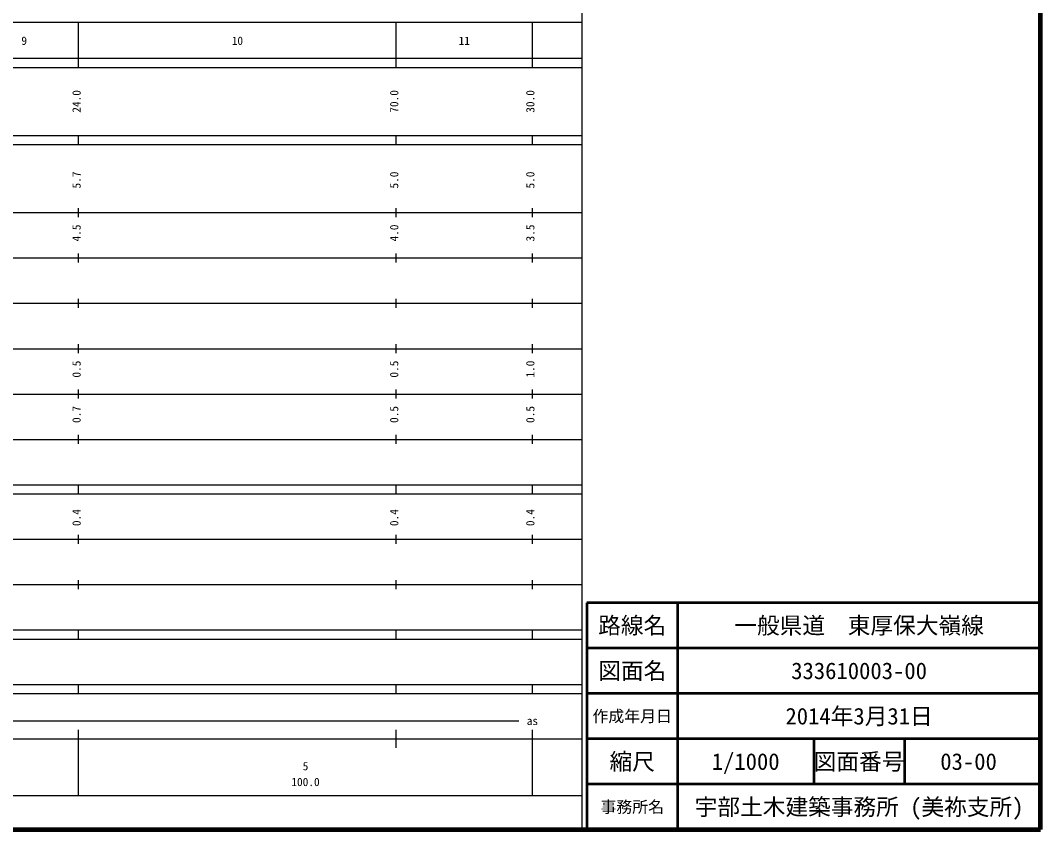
# Model space of a CAD drawing. Units: millimetres on the paper, enlarged 1000 times. Extents: x 40000 to 680000, y 20000 to 380000.
# Drawn here: x 455170 to 680000, y 20000 to 198357 of the extents above; entities that cross this region are included whole.
import ezdxf
from ezdxf.enums import TextEntityAlignment as Align

# ---------------------------------------------------------------- set-up
doc = ezdxf.new("R2010")
doc.units = ezdxf.units.MM
doc.header["$LTSCALE"] = 1000
for name, color, linetype, lineweight in [('M-TTL', 2, 'Continuous', 140), ('M-TTL-BAND', 7, 'Continuous', 25), ('M-TTL-FRAM', 2, 'Continuous', 50), ('M-TTL-LINE', 7, 'Continuous', 50)]:
    doc.layers.add(name, color=color, linetype=linetype, lineweight=lineweight)
doc.layers.add('M-TTL-TXT', color=7, linetype='Continuous')
doc.styles.add('ＭＳ ゴシック', font='')
doc.styles.get('ＭＳ ゴシック').set_extended_font_data('MS Gothic')

msp = doc.modelspace()

# ---------------------------------------------------------------- linework, layer by layer
at = {"layer": 'M-TTL'}
for p, q in [((680000, 20000), (680000, 380000)), ((40000, 20000), (680000, 20000))]:
    msp.add_line(p, q, dxfattribs=at)
at = {"layer": 'M-TTL-BAND'}
for p, q in [((579000, 20000), (579000, 370000)), ((68000, 198000), (579000, 198000)), ((468000, 188000), (468000, 198000)), ((538000, 188000), (538000, 198000)), ((568000, 188000), (568000, 198000)), ((40000, 190000), (579000, 190000)), ((40000, 188000), (579000, 188000)), ((40000, 173000), (579000, 173000)), ((40000, 171000), (579000, 171000)), ((468000, 171000), (468000, 173000)), ((538000, 171000), (538000, 173000)), ((568000, 171000), (568000, 173000)), ((40000, 156000), (579000, 156000)), ((468000, 155000), (468000, 157000)), ((538000, 155000), (538000, 157000)), ((568000, 155000), (568000, 157000)), ((468000, 145000), (468000, 147000)), ((538000, 145000), (538000, 147000)), ((568000, 145000), (568000, 147000)), ((46000, 146000), (579000, 146000)), ((52000, 136000), (579000, 136000)), ((468000, 135000), (468000, 137000)), ((538000, 135000), (538000, 137000)), ((568000, 135000), (568000, 137000)), ((46000, 126000), (579000, 126000)), ((468000, 125000), (468000, 127000)), ((538000, 125000), (538000, 127000)), ((568000, 125000), (568000, 127000)), ((468000, 115000), (468000, 117000)), ((538000, 115000), (538000, 117000)), ((568000, 115000), (568000, 117000)), ((52000, 116000), (579000, 116000)), ((46000, 106000), (579000, 106000)), ((468000, 105000), (468000, 107000)), ((538000, 105000), (538000, 107000)), ((568000, 105000), (568000, 107000)), ((40000, 96000), (579000, 96000)), ((468000, 94000), (468000, 96000)), ((538000, 94000), (538000, 96000)), ((568000, 94000), (568000, 96000)), ((40000, 94000), (579000, 94000)), ((49000, 84000), (579000, 84000)), ((468000, 83000), (468000, 85000)), ((538000, 83000), (538000, 85000)), ((568000, 83000), (568000, 85000)), ((468000, 73000), (468000, 75000)), ((538000, 73000), (538000, 75000)), ((568000, 73000), (568000, 75000)), ((40000, 74000), (579000, 74000)), ((40000, 64000), (579000, 64000)), ((468000, 62000), (468000, 64000)), ((538000, 62000), (538000, 64000)), ((568000, 62000), (568000, 64000)), ((40000, 62000), (579000, 62000)), ((40000, 52000), (579000, 52000)), ((468000, 50000), (468000, 52000)), ((538000, 50000), (538000, 52000)), ((568000, 50000), (568000, 52000)), ((40000, 50000), (579000, 50000)), ((71000, 44000), (565000, 44000)), ((468000, 27500), (468000, 42000)), ((538000, 38000), (538000, 42000)), ((568000, 27500), (568000, 42000)), ((40000, 40000), (579000, 40000)), ((68000, 27500), (579000, 27500))]:
    msp.add_line(p, q, dxfattribs=at)
at = {"layer": 'M-TTL-FRAM'}
for p, q in [((680000, 70000), (580000, 70000)), ((580000, 70000), (580000, 20000))]:
    msp.add_line(p, q, dxfattribs=at)
at = {"layer": 'M-TTL-LINE'}
for p, q in [((600000, 70000), (600000, 20000)), ((680000, 60000), (580000, 60000)), ((680000, 50000), (580000, 50000)), ((680000, 40000), (580000, 40000)), ((630000, 40000), (630000, 30000)), ((650000, 40000), (650000, 30000)), ((680000, 30000), (580000, 30000))]:
    msp.add_line(p, q, dxfattribs=at)

# ---------------------------------------------------------------- texts
at = {"layer": 'M-TTL-BAND', "style": 'ＭＳ ゴシック'}
for s, p in [('9', (456000, 192405)), ('10', (503000, 192405)), ('11', (553000, 192405)), ('as', (568000, 42500)), ('5', (518000, 32523)), ('100.0', (518000, 29033))]:
    msp.add_text(s, height=1833, dxfattribs=at).set_placement(p, align=Align.BOTTOM_CENTER)
for s, p in [('24.0', (469000, 180500)), ('70.0', (539000, 180500)), ('30.0', (569000, 180500)), ('5.7', (469000, 163174)), ('5.0', (539000, 163174)), ('5.0', (569000, 163174)), ('4.5', (469000, 151500)), ('4.0', (539000, 151500)), ('3.5', (569000, 151500)), ('0.5', (469000, 121500)), ('0.5', (539000, 121500)), ('1.0', (569000, 121500)), ('0.7', (469000, 111500)), ('0.5', (539000, 111500)), ('0.5', (569000, 111500)), ('0.4', (469000, 88764)), ('0.4', (539000, 88764)), ('0.4', (569000, 88764))]:
    msp.add_text(s, height=1833, rotation=90, dxfattribs=at).set_placement(p, align=Align.BOTTOM_CENTER)
at = {"layer": 'M-TTL-TXT', "style": 'ＭＳ ゴシック'}
for s, height, p in [('路線名', 3666, (590000, 65000)), ('路線名', 3666, (590000, 65000)), ('一般県道\u3000東厚保大嶺線', 3666, (640000, 65000)), ('図面名', 3666, (590000, 55000)), ('図面名', 3666, (590000, 55000)), ('333610003-00', 3666, (640000, 55000)), ('2014年3月31日', 3666, (640000, 45000)), ('作成年月日', 2566, (590000, 45000)), ('作成年月日', 2566, (590000, 45000)), ('縮尺', 3666, (590000, 35000)), ('縮尺', 3666, (590000, 35000)), ('1/1000', 3666, (615000, 35000)), ('図面番号', 3666, (640000, 35000)), ('図面番号', 3666, (640000, 35000)), ('03-00', 3666, (664125, 35000)), ('宇部土木建築事務所 (美祢支所)', 3666, (640000, 25000)), ('事務所名', 2566, (590000, 25000)), ('事務所名', 2566, (590000, 25000))]:
    msp.add_text(s, height=height, dxfattribs=at).set_placement(p, align=Align.MIDDLE_CENTER)

doc.saveas('drawing.dxf')
